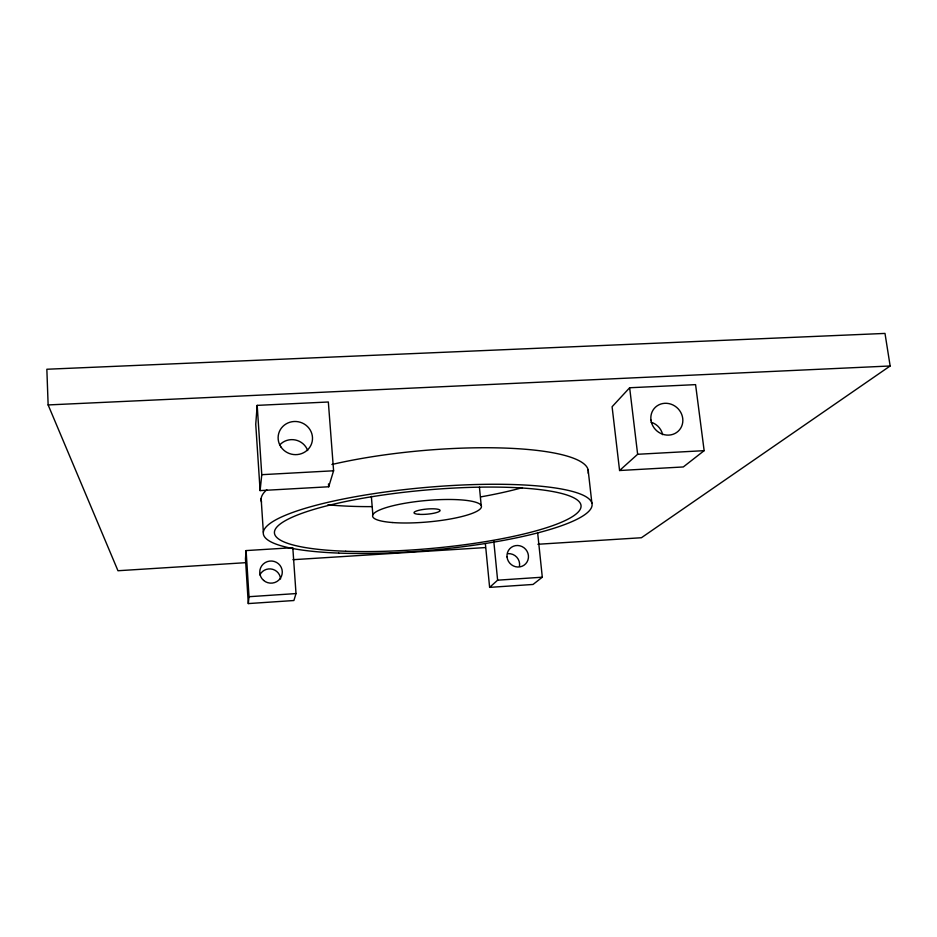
<?xml version="1.0" encoding="UTF-8"?>
<svg xmlns="http://www.w3.org/2000/svg" width="937" height="937" viewBox="0 0 937 937"><rect width="100%" height="100%" fill="white"/><g stroke="black" fill="none" stroke-linecap="round" stroke-linejoin="round"><path stroke-width="1.41" d="M246.103 550.581L245.471 558.792L248.293 603.58L293.89 600.523L296.01 593.578L292.801 547.688L246.103 550.581L249.019 596.705L248.293 603.58M257.183 405.37L255.742 424.262L260.111 490.601L328.7 486.772L333.595 470.784L328.337 401.996L257.183 405.37L261.774 474.684L260.111 490.601M629.652 387.754L612.095 406.74L619.58 470.515L683.307 466.954L704.144 450.662L695.582 384.638L629.652 387.754L637.64 454.281L619.58 470.515M485.389 543.765L489.618 587.37L497.617 580.179L542.3 577.204L537.627 532.556M542.3 577.204L533.036 584.454L489.618 587.37M246.279 562.645L117.968 570.738L48.138 404.936L46.85 369.248L884.996 333.42L890.15 365.98L641.423 537.733L537.897 544.268M249.019 596.705L296.01 593.578M292.941 559.705L485.401 547.571M261.774 474.684L333.595 470.784M637.64 454.281L704.144 450.662M48.138 404.936L890.15 365.98M588.12 469.742L591.891 503.169M493.776 541.094L497.617 580.179M479.428 487.17L481.208 505.605M371.345 496.329L372.856 514.823M328.477 483.914L328.7 486.772M261.142 498.601L263.356 532.204M279.8 444.876A16.444 15.859 11.5 0 1 307.676 450.556M651.11 422.236A15.835 14.769 43.1 0 1 662.646 434.686M508.147 553.662A10.635 10.26 46.7 0 1 519.485 566.147M259.854 574.885A10.928 10.74 -1.4 0 1 280.561 578.937M522.448 487.615A152.825 34.154 -5.1 0 1 480.681 496.891M371.895 506.624A152.825 34.154 -5.1 0 1 327.903 504.797M261.552 502.033A164.244 34.974 -5.1 0 1 266.811 489.758M331.909 464.494A164.244 34.974 -5.1 0 1 504.141 448.05A164.244 34.974 -5.1 0 1 588.167 473.197M281.077 447.148A17.229 16.561 12.3 0 0 310.779 445.555A17.229 16.561 12.3 0 0 294.077 421.498A17.229 16.561 12.3 0 0 281.077 447.148M650.946 420.057A16.55 15.367 42.8 0 0 676.526 432.554A16.55 15.367 42.8 0 0 673.024 405.007A16.55 15.367 42.8 0 0 650.946 420.057M507.034 556.953A10.963 10.553 46.3 0 0 524.029 565.21A10.963 10.553 46.3 0 0 522.108 546.599A10.963 10.553 46.3 0 0 507.034 556.953M263.602 580.413A11.267 11.068 0.1 0 0 282.084 574.217A11.267 11.068 0.1 0 0 267.385 561.603A11.267 11.068 0.1 0 0 263.602 580.413M338.702 553.088A165.029 31.471 -5.1 0 0 591.903 506.285A165.029 31.471 -5.1 0 0 352.499 497.242A165.029 31.471 -5.1 0 0 338.702 553.088M345.694 551.249A153.902 29.328 -5.1 0 0 580.928 507.362A153.902 29.328 -5.1 0 0 356.599 499.362A153.902 29.328 -5.1 0 0 345.694 551.249M392.216 522.518A54.627 10.752 -5.1 0 0 480.658 508.463A54.627 10.752 -5.1 0 0 408.181 502.724A54.627 10.752 -5.1 0 0 392.216 522.518M418.98 514.331A13.106 2.577 -5.1 0 0 439.968 510.864A13.106 2.577 -5.1 0 0 422.2 509.623A13.106 2.577 -5.1 0 0 418.98 514.331"/></g></svg>
